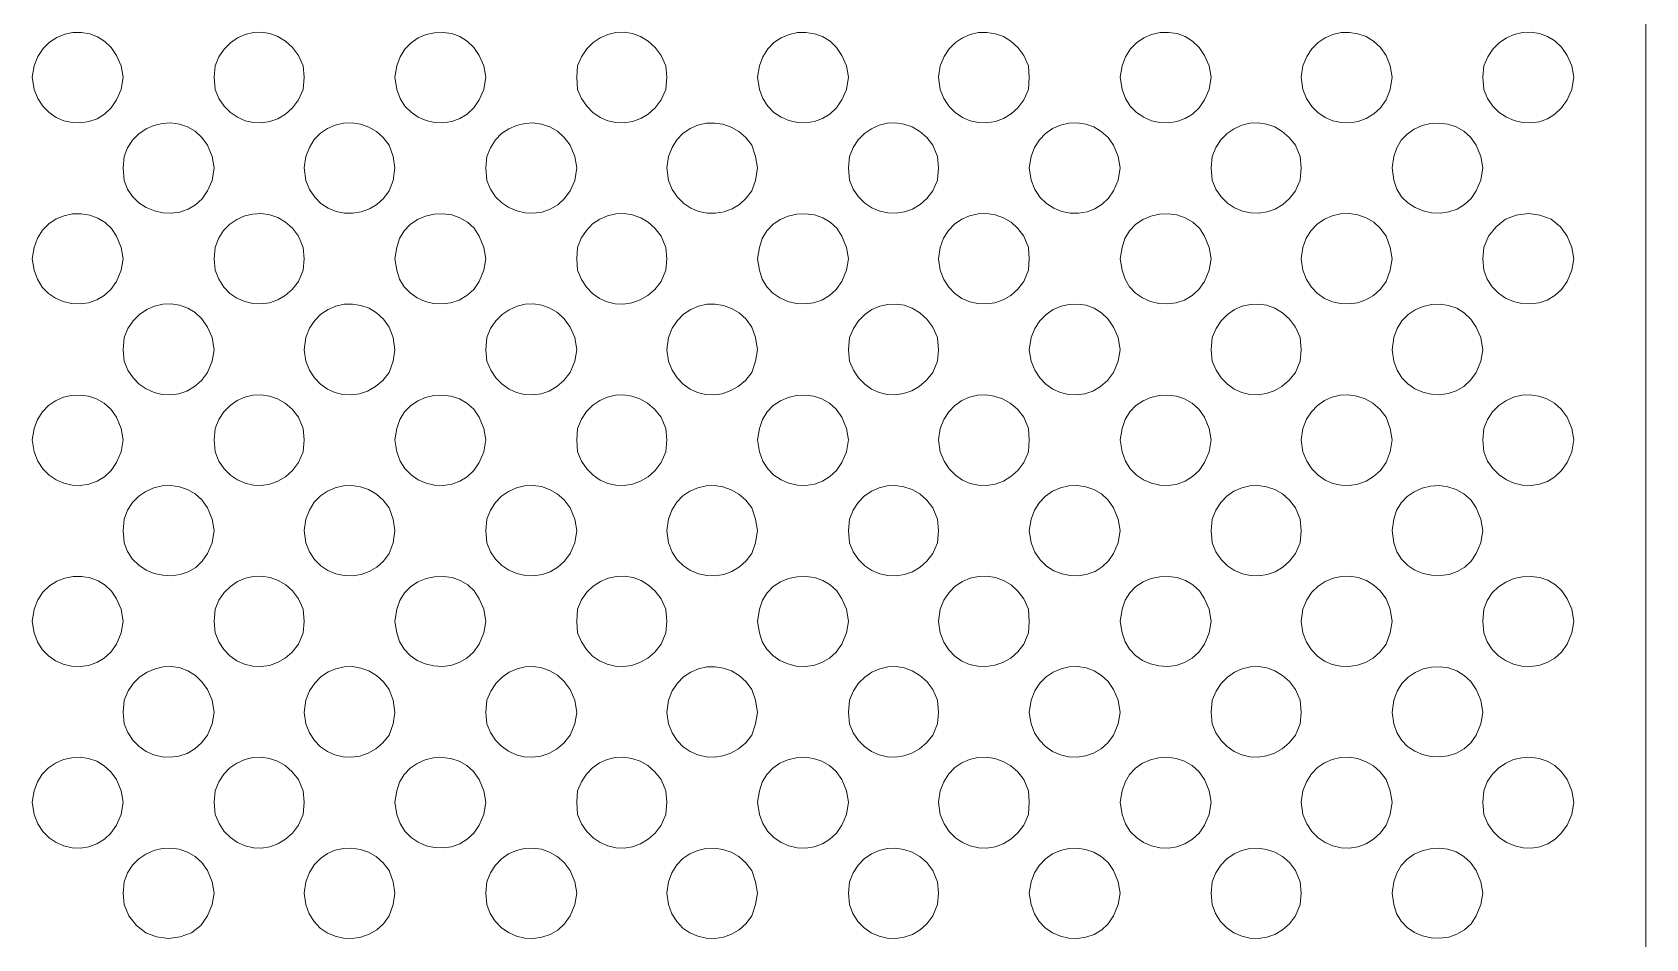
# Model space of a CAD drawing. Extents: x 0 to 242, y -13 to 199.
# Drawn here: x 143.84 to 188.76, y 139.38 to 164.62 of the extents above; entities that cross this region are included whole.
import ezdxf

# ---------------------------------------------------------------- set-up
doc = ezdxf.new("R2010")
doc.units = 0
doc.layers.add('GEOMETRY', color=7, linetype='Continuous')

msp = doc.modelspace()

# ---------------------------------------------------------------- linework, layer by layer
at = {"layer": 'GEOMETRY', "lineweight": 20}
msp.add_lwpolyline([(188.761, 31.382), (188.761, 183.803), (36.339, 183.803)], dxfattribs=at)
at = {"layer": 'GEOMETRY', "lineweight": 13}
for points in [[(146.373, 163.372), (146.32, 163.69), (146.187, 163.978), (146.041, 164.195), (145.863, 164.368), (145.661, 164.495), (145.44, 164.579), (145.209, 164.618), (144.975, 164.614), (144.744, 164.567), (144.524, 164.477), (144.322, 164.343), (144.145, 164.168), (144, 163.95), (143.894, 163.69), (143.842, 163.372), (143.894, 163.03), (143.994, 162.778), (144.135, 162.563), (144.308, 162.388), (144.507, 162.253), (144.725, 162.159), (144.954, 162.107), (145.189, 162.099), (145.421, 162.134), (145.644, 162.215), (145.85, 162.343), (146.034, 162.517), (146.187, 162.74), (146.32, 163.03), (146.373, 163.372)], [(151.408, 163.372), (151.382, 163.69), (151.25, 163.978), (151.083, 164.202), (150.892, 164.377), (150.682, 164.505), (150.459, 164.585), (150.229, 164.621), (149.998, 164.612), (149.773, 164.56), (149.558, 164.466), (149.36, 164.331), (149.186, 164.156), (149.04, 163.942), (148.929, 163.69), (148.904, 163.372), (148.929, 163.03), (149.039, 162.779), (149.184, 162.565), (149.359, 162.39), (149.557, 162.255), (149.772, 162.16), (149.998, 162.108), (150.229, 162.099), (150.459, 162.135), (150.682, 162.215), (150.893, 162.342), (151.084, 162.517), (151.25, 162.74), (151.382, 163.03), (151.408, 163.372)], [(156.469, 163.372), (156.416, 163.69), (156.284, 163.978), (156.136, 164.202), (155.953, 164.376), (155.745, 164.503), (155.519, 164.584), (155.283, 164.619), (155.044, 164.609), (154.81, 164.557), (154.589, 164.463), (154.389, 164.328), (154.217, 164.153), (154.082, 163.941), (153.99, 163.69), (153.939, 163.372), (153.99, 163.03), (154.081, 162.781), (154.216, 162.568), (154.387, 162.394), (154.587, 162.259), (154.808, 162.165), (155.043, 162.112), (155.282, 162.103), (155.519, 162.137), (155.745, 162.217), (155.954, 162.344), (156.136, 162.518), (156.284, 162.74), (156.416, 163.03), (156.469, 163.372)], [(161.504, 163.372), (161.479, 163.69), (161.346, 163.978), (161.18, 164.201), (160.989, 164.376), (160.779, 164.504), (160.555, 164.585), (160.325, 164.622), (160.093, 164.614), (159.867, 164.562), (159.651, 164.469), (159.453, 164.334), (159.279, 164.158), (159.134, 163.943), (159.025, 163.69), (158.999, 163.372), (159.025, 163.03), (159.133, 162.777), (159.277, 162.563), (159.452, 162.388), (159.65, 162.253), (159.865, 162.159), (160.092, 162.108), (160.325, 162.1), (160.556, 162.136), (160.78, 162.217), (160.99, 162.344), (161.181, 162.518), (161.346, 162.74), (161.479, 163.03), (161.504, 163.372)], [(166.566, 163.372), (166.512, 163.69), (166.38, 163.978), (166.232, 164.201), (166.051, 164.375), (165.843, 164.502), (165.618, 164.583), (165.382, 164.62), (165.144, 164.612), (164.911, 164.561), (164.69, 164.467), (164.489, 164.333), (164.317, 164.158), (164.18, 163.943), (164.087, 163.69), (164.035, 163.372), (164.087, 163.03), (164.18, 162.778), (164.316, 162.564), (164.488, 162.389), (164.688, 162.254), (164.909, 162.161), (165.142, 162.109), (165.38, 162.101), (165.616, 162.137), (165.842, 162.218), (166.049, 162.345), (166.231, 162.519), (166.38, 162.74), (166.512, 163.03), (166.566, 163.372)], [(171.599, 163.372), (171.575, 163.69), (171.443, 163.978), (171.28, 164.199), (171.09, 164.373), (170.879, 164.501), (170.654, 164.583), (170.421, 164.62), (170.186, 164.614), (169.957, 164.564), (169.74, 164.471), (169.541, 164.337), (169.368, 164.161), (169.226, 163.946), (169.121, 163.69), (169.07, 163.372), (169.121, 163.03), (169.224, 162.776), (169.366, 162.56), (169.539, 162.385), (169.738, 162.251), (169.956, 162.158), (170.186, 162.108), (170.421, 162.101), (170.654, 162.138), (170.88, 162.22), (171.091, 162.347), (171.281, 162.52), (171.443, 162.74), (171.575, 163.03), (171.599, 163.372)], [(176.663, 163.372), (176.609, 163.69), (176.477, 163.978), (176.328, 164.201), (176.146, 164.375), (175.939, 164.502), (175.713, 164.584), (175.478, 164.62), (175.239, 164.612), (175.006, 164.56), (174.785, 164.467), (174.585, 164.332), (174.413, 164.157), (174.277, 163.943), (174.184, 163.69), (174.131, 163.372), (174.184, 163.03), (174.276, 162.778), (174.412, 162.564), (174.584, 162.389), (174.784, 162.254), (175.004, 162.16), (175.237, 162.109), (175.475, 162.1), (175.711, 162.136), (175.937, 162.217), (176.145, 162.344), (176.327, 162.518), (176.477, 162.74), (176.609, 163.03), (176.663, 163.372)], [(181.698, 163.372), (181.643, 163.69), (181.539, 163.978), (181.376, 164.199), (181.186, 164.373), (180.975, 164.501), (180.75, 164.583), (180.517, 164.62), (180.283, 164.614), (180.054, 164.564), (179.837, 164.471), (179.639, 164.337), (179.465, 164.161), (179.323, 163.946), (179.219, 163.69), (179.166, 163.372), (179.219, 163.03), (179.321, 162.776), (179.462, 162.56), (179.636, 162.385), (179.835, 162.251), (180.052, 162.158), (180.282, 162.108), (180.517, 162.101), (180.751, 162.138), (180.976, 162.22), (181.187, 162.347), (181.377, 162.52), (181.539, 162.74), (181.643, 163.03), (181.698, 163.372)], [(186.758, 163.372), (186.705, 163.69), (186.573, 163.978), (186.417, 164.204), (186.232, 164.38), (186.025, 164.507), (185.801, 164.588), (185.569, 164.623), (185.334, 164.613), (185.103, 164.56), (184.884, 164.465), (184.683, 164.329), (184.506, 164.154), (184.361, 163.941), (184.254, 163.69), (184.227, 163.372), (184.254, 163.03), (184.36, 162.781), (184.504, 162.568), (184.68, 162.393), (184.882, 162.258), (185.101, 162.162), (185.332, 162.109), (185.567, 162.098), (185.8, 162.132), (186.024, 162.212), (186.231, 162.339), (186.417, 162.515), (186.573, 162.74), (186.705, 163.03), (186.758, 163.372)], [(148.903, 160.844), (148.85, 161.159), (148.718, 161.475), (148.561, 161.695), (148.374, 161.865), (148.163, 161.989), (147.936, 162.066), (147.699, 162.097), (147.461, 162.085), (147.228, 162.03), (147.008, 161.934), (146.808, 161.797), (146.635, 161.622), (146.496, 161.409), (146.399, 161.159), (146.373, 160.844), (146.399, 160.499), (146.496, 160.255), (146.636, 160.046), (146.812, 159.875), (147.016, 159.742), (147.24, 159.648), (147.476, 159.595), (147.716, 159.584), (147.954, 159.617), (148.181, 159.695), (148.389, 159.818), (148.57, 159.989), (148.718, 160.209), (148.85, 160.499), (148.903, 160.844)], [(153.939, 160.844), (153.885, 161.159), (153.781, 161.475), (153.615, 161.69), (153.422, 161.859), (153.208, 161.983), (152.979, 162.062), (152.744, 162.097), (152.508, 162.089), (152.278, 162.038), (152.061, 161.944), (151.864, 161.809), (151.694, 161.633), (151.557, 161.416), (151.46, 161.159), (151.408, 160.844), (151.46, 160.499), (151.563, 160.243), (151.705, 160.028), (151.88, 159.855), (152.08, 159.724), (152.3, 159.635), (152.531, 159.588), (152.767, 159.584), (153.002, 159.622), (153.227, 159.703), (153.437, 159.828), (153.624, 159.997), (153.781, 160.209), (153.885, 160.499), (153.939, 160.844)], [(158.999, 160.844), (158.947, 161.159), (158.815, 161.475), (158.651, 161.694), (158.46, 161.865), (158.247, 161.988), (158.021, 162.065), (157.786, 162.097), (157.551, 162.085), (157.322, 162.031), (157.105, 161.935), (156.907, 161.799), (156.735, 161.623), (156.595, 161.409), (156.495, 161.159), (156.47, 160.844), (156.495, 160.499), (156.596, 160.253), (156.738, 160.044), (156.913, 159.872), (157.114, 159.739), (157.335, 159.646), (157.567, 159.593), (157.804, 159.584), (158.038, 159.617), (158.264, 159.695), (158.473, 159.819), (158.659, 159.99), (158.815, 160.209), (158.947, 160.499), (158.999, 160.844)], [(164.035, 160.844), (163.981, 161.159), (163.877, 161.475), (163.708, 161.69), (163.513, 161.859), (163.298, 161.982), (163.07, 162.061), (162.834, 162.096), (162.599, 162.087), (162.37, 162.036), (162.154, 161.942), (161.958, 161.807), (161.789, 161.631), (161.653, 161.415), (161.557, 161.159), (161.504, 160.844), (161.557, 160.499), (161.66, 160.242), (161.802, 160.027), (161.977, 159.854), (162.178, 159.723), (162.398, 159.635), (162.63, 159.589), (162.866, 159.586), (163.101, 159.625), (163.326, 159.707), (163.535, 159.831), (163.721, 159.999), (163.877, 160.209), (163.981, 160.499), (164.035, 160.844)], [(169.07, 160.844), (169.044, 161.159), (168.912, 161.475), (168.743, 161.693), (168.549, 161.863), (168.336, 161.987), (168.11, 162.064), (167.878, 162.098), (167.645, 162.087), (167.418, 162.033), (167.204, 161.938), (167.008, 161.802), (166.836, 161.626), (166.696, 161.412), (166.592, 161.159), (166.566, 160.844), (166.592, 160.5), (166.7, 160.25), (166.845, 160.038), (167.019, 159.865), (167.218, 159.733), (167.434, 159.641), (167.662, 159.591), (167.895, 159.583), (168.126, 159.618), (168.35, 159.698), (168.559, 159.822), (168.749, 159.992), (168.912, 160.209), (169.044, 160.5), (169.07, 160.844)], [(174.13, 160.844), (174.078, 161.159), (173.946, 161.475), (173.791, 161.692), (173.604, 161.862), (173.395, 161.986), (173.169, 162.064), (172.934, 162.098), (172.698, 162.088), (172.468, 162.035), (172.25, 161.94), (172.053, 161.804), (171.882, 161.628), (171.747, 161.413), (171.652, 161.159), (171.599, 160.844), (171.652, 160.5), (171.755, 160.242), (171.898, 160.026), (172.076, 159.853), (172.28, 159.723), (172.502, 159.634), (172.736, 159.589), (172.973, 159.586), (173.207, 159.625), (173.428, 159.707), (173.63, 159.832), (173.806, 159.999), (173.946, 160.209), (174.078, 160.5), (174.13, 160.844)], [(179.166, 160.844), (179.14, 161.159), (179.009, 161.475), (178.839, 161.693), (178.644, 161.863), (178.431, 161.987), (178.206, 162.064), (177.974, 162.098), (177.741, 162.087), (177.515, 162.033), (177.3, 161.938), (177.104, 161.802), (176.933, 161.626), (176.791, 161.412), (176.687, 161.159), (176.663, 160.844), (176.687, 160.5), (176.796, 160.25), (176.941, 160.038), (177.116, 159.865), (177.314, 159.733), (177.531, 159.641), (177.758, 159.59), (177.99, 159.582), (178.222, 159.618), (178.445, 159.697), (178.655, 159.822), (178.845, 159.992), (179.009, 160.209), (179.14, 160.5), (179.166, 160.844)], [(184.226, 160.844), (184.174, 161.159), (184.042, 161.475), (183.887, 161.697), (183.698, 161.868), (183.484, 161.991), (183.253, 162.066), (183.012, 162.095), (182.771, 162.081), (182.536, 162.024), (182.317, 161.926), (182.12, 161.789), (181.955, 161.614), (181.828, 161.404), (181.749, 161.159), (181.698, 160.844), (181.749, 160.5), (181.834, 160.254), (181.966, 160.044), (182.137, 159.873), (182.339, 159.74), (182.563, 159.648), (182.8, 159.596), (183.044, 159.587), (183.283, 159.621), (183.512, 159.699), (183.72, 159.822), (183.9, 159.992), (184.042, 160.209), (184.174, 160.5), (184.226, 160.844)], [(146.373, 158.313), (146.32, 158.627), (146.187, 158.945), (146.047, 159.156), (145.87, 159.324), (145.666, 159.449), (145.441, 159.53), (145.205, 159.568), (144.964, 159.563), (144.728, 159.514), (144.504, 159.423), (144.301, 159.288), (144.126, 159.111), (143.987, 158.89), (143.894, 158.627), (143.842, 158.313), (143.894, 157.996), (143.985, 157.743), (144.12, 157.529), (144.289, 157.353), (144.487, 157.217), (144.706, 157.122), (144.937, 157.069), (145.175, 157.058), (145.41, 157.091), (145.637, 157.168), (145.847, 157.292), (146.032, 157.461), (146.187, 157.679), (146.32, 157.996), (146.373, 158.313)], [(151.408, 158.313), (151.382, 158.628), (151.25, 158.945), (151.086, 159.164), (150.894, 159.336), (150.682, 159.46), (150.455, 159.539), (150.22, 159.573), (149.984, 159.562), (149.755, 159.509), (149.538, 159.413), (149.34, 159.276), (149.168, 159.099), (149.029, 158.883), (148.929, 158.628), (148.904, 158.313), (148.929, 157.996), (149.032, 157.743), (149.173, 157.528), (149.344, 157.352), (149.541, 157.217), (149.755, 157.122), (149.983, 157.068), (150.216, 157.058), (150.448, 157.091), (150.674, 157.169), (150.887, 157.292), (151.081, 157.462), (151.25, 157.68), (151.382, 157.996), (151.408, 158.313)], [(156.469, 158.313), (156.416, 158.628), (156.284, 158.945), (156.141, 159.164), (155.96, 159.334), (155.749, 159.458), (155.518, 159.535), (155.275, 159.568), (155.029, 159.557), (154.79, 159.502), (154.565, 159.407), (154.364, 159.27), (154.195, 159.094), (154.068, 158.88), (153.99, 158.628), (153.939, 158.313), (153.99, 157.996), (154.07, 157.749), (154.196, 157.538), (154.362, 157.364), (154.56, 157.227), (154.78, 157.13), (155.016, 157.074), (155.258, 157.06), (155.498, 157.091), (155.73, 157.166), (155.943, 157.289), (156.131, 157.459), (156.284, 157.68), (156.416, 157.996), (156.469, 158.313)], [(161.504, 158.313), (161.479, 158.628), (161.346, 158.945), (161.183, 159.161), (160.993, 159.332), (160.782, 159.457), (160.556, 159.538), (160.322, 159.574), (160.087, 159.566), (159.857, 159.515), (159.64, 159.422), (159.441, 159.285), (159.268, 159.107), (159.127, 158.888), (159.025, 158.628), (158.999, 158.313), (159.025, 157.996), (159.128, 157.741), (159.268, 157.526), (159.439, 157.349), (159.635, 157.213), (159.848, 157.118), (160.074, 157.065), (160.306, 157.055), (160.538, 157.089), (160.764, 157.168), (160.978, 157.292), (161.174, 157.462), (161.346, 157.68), (161.479, 157.996), (161.504, 158.313)], [(166.566, 158.313), (166.512, 158.627), (166.38, 158.945), (166.238, 159.163), (166.057, 159.334), (165.847, 159.458), (165.615, 159.535), (165.372, 159.568), (165.126, 159.557), (164.885, 159.503), (164.66, 159.407), (164.458, 159.27), (164.29, 159.094), (164.163, 158.879), (164.087, 158.627), (164.035, 158.313), (164.087, 157.996), (164.167, 157.748), (164.295, 157.535), (164.461, 157.36), (164.658, 157.224), (164.878, 157.127), (165.113, 157.072), (165.355, 157.059), (165.595, 157.09), (165.826, 157.166), (166.039, 157.289), (166.226, 157.46), (166.38, 157.68), (166.512, 157.996), (166.566, 158.313)], [(171.599, 158.313), (171.575, 158.627), (171.443, 158.945), (171.283, 159.161), (171.092, 159.332), (170.879, 159.457), (170.649, 159.536), (170.411, 159.572), (170.172, 159.563), (169.939, 159.511), (169.719, 159.417), (169.52, 159.281), (169.349, 159.103), (169.214, 158.885), (169.121, 158.627), (169.07, 158.313), (169.121, 157.996), (169.218, 157.739), (169.355, 157.523), (169.526, 157.346), (169.723, 157.211), (169.94, 157.117), (170.169, 157.066), (170.406, 157.058), (170.641, 157.093), (170.869, 157.172), (171.084, 157.296), (171.277, 157.465), (171.443, 157.68), (171.575, 157.996), (171.599, 158.313)], [(176.663, 158.313), (176.609, 158.627), (176.477, 158.945), (176.334, 159.163), (176.153, 159.334), (175.943, 159.457), (175.711, 159.535), (175.468, 159.568), (175.221, 159.556), (174.981, 159.502), (174.756, 159.407), (174.554, 159.27), (174.386, 159.094), (174.259, 158.879), (174.184, 158.627), (174.131, 158.313), (174.184, 157.996), (174.264, 157.748), (174.391, 157.536), (174.557, 157.36), (174.755, 157.224), (174.974, 157.127), (175.209, 157.072), (175.451, 157.059), (175.691, 157.09), (175.922, 157.166), (176.135, 157.289), (176.323, 157.46), (176.477, 157.68), (176.609, 157.996), (176.663, 158.313)], [(181.698, 158.313), (181.643, 158.627), (181.539, 158.945), (181.379, 159.161), (181.188, 159.332), (180.975, 159.457), (180.745, 159.537), (180.507, 159.572), (180.268, 159.564), (180.035, 159.512), (179.816, 159.418), (179.617, 159.281), (179.447, 159.104), (179.311, 158.885), (179.219, 158.627), (179.166, 158.313), (179.219, 157.996), (179.316, 157.739), (179.453, 157.523), (179.623, 157.346), (179.82, 157.211), (180.037, 157.117), (180.266, 157.066), (180.502, 157.058), (180.738, 157.093), (180.966, 157.172), (181.18, 157.296), (181.373, 157.465), (181.539, 157.68), (181.643, 157.996), (181.698, 158.313)], [(186.758, 158.313), (186.705, 158.628), (186.573, 158.945), (186.39, 159.209), (186.125, 159.419), (185.809, 159.525), (185.493, 159.579), (185.151, 159.525), (184.861, 159.419), (184.597, 159.209), (184.386, 158.945), (184.254, 158.628), (184.227, 158.313), (184.254, 157.996), (184.349, 157.746), (184.488, 157.533), (184.661, 157.358), (184.861, 157.221), (185.082, 157.125), (185.316, 157.07), (185.555, 157.058), (185.792, 157.089), (186.02, 157.166), (186.231, 157.289), (186.417, 157.46), (186.573, 157.68), (186.705, 157.996), (186.758, 158.313)], [(148.903, 155.781), (148.85, 156.124), (148.718, 156.415), (148.562, 156.641), (148.376, 156.816), (148.168, 156.943), (147.945, 157.023), (147.712, 157.058), (147.478, 157.047), (147.247, 156.994), (147.028, 156.899), (146.827, 156.763), (146.651, 156.588), (146.506, 156.375), (146.399, 156.124), (146.373, 155.781), (146.399, 155.465), (146.504, 155.216), (146.647, 155.003), (146.819, 154.827), (147.016, 154.69), (147.231, 154.593), (147.458, 154.537), (147.69, 154.525), (147.922, 154.556), (148.147, 154.632), (148.359, 154.756), (148.551, 154.927), (148.718, 155.148), (148.85, 155.465), (148.903, 155.781)], [(153.939, 155.781), (153.885, 156.124), (153.781, 156.415), (153.619, 156.636), (153.429, 156.809), (153.217, 156.936), (152.991, 157.017), (152.758, 157.054), (152.523, 157.047), (152.293, 156.997), (152.076, 156.905), (151.877, 156.77), (151.704, 156.595), (151.563, 156.379), (151.46, 156.124), (151.408, 155.781), (151.46, 155.465), (151.563, 155.215), (151.7, 155), (151.866, 154.824), (152.057, 154.687), (152.266, 154.59), (152.487, 154.535), (152.717, 154.523), (152.948, 154.554), (153.175, 154.632), (153.393, 154.756), (153.597, 154.927), (153.781, 155.148), (153.885, 155.465), (153.939, 155.781)], [(158.999, 155.781), (158.947, 156.124), (158.815, 156.415), (158.651, 156.641), (158.462, 156.816), (158.252, 156.943), (158.029, 157.023), (157.798, 157.057), (157.565, 157.047), (157.338, 156.994), (157.122, 156.898), (156.923, 156.763), (156.748, 156.587), (156.603, 156.374), (156.495, 156.124), (156.47, 155.781), (156.495, 155.465), (156.605, 155.215), (156.749, 155.001), (156.921, 154.824), (157.115, 154.687), (157.326, 154.591), (157.548, 154.536), (157.776, 154.523), (158.005, 154.555), (158.229, 154.633), (158.442, 154.756), (158.639, 154.928), (158.815, 155.148), (158.947, 155.465), (158.999, 155.781)], [(164.035, 155.781), (163.981, 156.124), (163.877, 156.415), (163.714, 156.635), (163.523, 156.807), (163.312, 156.934), (163.086, 157.016), (162.852, 157.053), (162.618, 157.047), (162.389, 156.997), (162.172, 156.905), (161.974, 156.771), (161.801, 156.596), (161.659, 156.38), (161.557, 156.124), (161.504, 155.781), (161.557, 155.465), (161.659, 155.214), (161.797, 154.999), (161.964, 154.823), (162.154, 154.687), (162.364, 154.591), (162.586, 154.537), (162.815, 154.525), (163.046, 154.558), (163.273, 154.636), (163.491, 154.759), (163.694, 154.93), (163.877, 155.148), (163.981, 155.465), (164.035, 155.781)], [(169.07, 155.781), (169.044, 156.123), (168.912, 156.414), (168.745, 156.637), (168.553, 156.812), (168.342, 156.939), (168.119, 157.02), (167.889, 157.055), (167.659, 157.046), (167.434, 156.994), (167.219, 156.9), (167.022, 156.765), (166.848, 156.59), (166.703, 156.376), (166.592, 156.123), (166.566, 155.781), (166.592, 155.465), (166.702, 155.213), (166.845, 154.999), (167.017, 154.823), (167.21, 154.687), (167.421, 154.592), (167.644, 154.538), (167.872, 154.527), (168.101, 154.56), (168.325, 154.637), (168.538, 154.76), (168.736, 154.931), (168.912, 155.148), (169.044, 155.465), (169.07, 155.781)], [(174.13, 155.781), (174.078, 156.123), (173.946, 156.414), (173.793, 156.637), (173.609, 156.812), (173.402, 156.939), (173.179, 157.019), (172.946, 157.055), (172.712, 157.046), (172.483, 156.995), (172.265, 156.9), (172.066, 156.765), (171.893, 156.59), (171.753, 156.376), (171.652, 156.123), (171.599, 155.781), (171.652, 155.465), (171.753, 155.215), (171.891, 155.001), (172.06, 154.825), (172.253, 154.688), (172.464, 154.591), (172.688, 154.536), (172.918, 154.524), (173.148, 154.556), (173.372, 154.633), (173.584, 154.757), (173.777, 154.928), (173.946, 155.148), (174.078, 155.465), (174.13, 155.781)], [(179.166, 155.781), (179.14, 156.123), (179.009, 156.414), (178.841, 156.638), (178.649, 156.812), (178.439, 156.939), (178.216, 157.019), (177.986, 157.055), (177.755, 157.046), (177.53, 156.993), (177.315, 156.899), (177.118, 156.764), (176.943, 156.589), (176.798, 156.375), (176.687, 156.123), (176.663, 155.781), (176.687, 155.465), (176.798, 155.214), (176.941, 154.999), (177.113, 154.824), (177.307, 154.688), (177.518, 154.592), (177.74, 154.538), (177.968, 154.527), (178.196, 154.56), (178.42, 154.637), (178.634, 154.76), (178.832, 154.931), (179.009, 155.148), (179.14, 155.465), (179.166, 155.781)], [(184.226, 155.781), (184.174, 156.123), (184.042, 156.414), (183.893, 156.637), (183.71, 156.811), (183.502, 156.938), (183.275, 157.018), (183.039, 157.052), (182.8, 157.043), (182.566, 156.99), (182.345, 156.896), (182.145, 156.761), (181.974, 156.586), (181.84, 156.373), (181.749, 156.123), (181.698, 155.781), (181.749, 155.465), (181.837, 155.216), (181.969, 155.004), (182.137, 154.829), (182.334, 154.693), (182.553, 154.598), (182.785, 154.543), (183.023, 154.531), (183.26, 154.563), (183.488, 154.639), (183.699, 154.761), (183.887, 154.931), (184.042, 155.148), (184.174, 155.465), (184.226, 155.781)], [(161.504, 153.278), (161.479, 153.593), (161.346, 153.909), (161.169, 154.123), (160.972, 154.292), (160.758, 154.414), (160.533, 154.492), (160.304, 154.526), (160.075, 154.516), (159.853, 154.464), (159.641, 154.37), (159.448, 154.235), (159.276, 154.06), (159.134, 153.846), (159.025, 153.593), (158.999, 153.278), (159.025, 152.935), (159.135, 152.681), (159.28, 152.466), (159.454, 152.29), (159.652, 152.155), (159.866, 152.062), (160.092, 152.01), (160.323, 152.002), (160.553, 152.039), (160.777, 152.12), (160.987, 152.248), (161.179, 152.422), (161.346, 152.645), (161.479, 152.935), (161.504, 153.278)], [(171.599, 153.278), (171.575, 153.593), (171.443, 153.909), (171.267, 154.124), (171.068, 154.293), (170.851, 154.415), (170.623, 154.493), (170.39, 154.526), (170.159, 154.515), (169.933, 154.462), (169.721, 154.368), (169.528, 154.233), (169.36, 154.058), (169.222, 153.844), (169.121, 153.593), (169.07, 153.278), (169.121, 152.935), (169.225, 152.679), (169.367, 152.464), (169.541, 152.288), (169.74, 152.154), (169.957, 152.061), (170.186, 152.011), (170.42, 152.004), (170.653, 152.041), (170.879, 152.123), (171.09, 152.251), (171.28, 152.424), (171.443, 152.645), (171.575, 152.935), (171.599, 153.278)], [(181.698, 153.278), (181.643, 153.593), (181.539, 153.909), (181.363, 154.124), (181.165, 154.292), (180.949, 154.414), (180.721, 154.492), (180.489, 154.525), (180.257, 154.515), (180.032, 154.462), (179.819, 154.368), (179.626, 154.233), (179.457, 154.058), (179.32, 153.845), (179.219, 153.593), (179.166, 153.278), (179.219, 152.935), (179.322, 152.679), (179.464, 152.464), (179.638, 152.288), (179.836, 152.154), (180.053, 152.061), (180.282, 152.011), (180.516, 152.004), (180.749, 152.041), (180.975, 152.123), (181.186, 152.251), (181.376, 152.424), (181.539, 152.645), (181.643, 152.935), (181.698, 153.278)], [(186.758, 153.278), (186.705, 153.593), (186.573, 153.909), (186.409, 154.126), (186.218, 154.296), (186.007, 154.418), (185.781, 154.494), (185.548, 154.525), (185.313, 154.513), (185.084, 154.458), (184.868, 154.362), (184.67, 154.226), (184.497, 154.052), (184.356, 153.84), (184.254, 153.593), (184.227, 153.278), (184.254, 152.935), (184.36, 152.684), (184.505, 152.471), (184.682, 152.296), (184.883, 152.16), (185.103, 152.065), (185.334, 152.012), (185.569, 152.002), (185.801, 152.037), (186.025, 152.117), (186.232, 152.245), (186.417, 152.42), (186.573, 152.645), (186.705, 152.935), (186.758, 153.278)], [(146.373, 153.278), (146.32, 153.593), (146.187, 153.909), (146.028, 154.124), (145.84, 154.292), (145.63, 154.413), (145.404, 154.49), (145.171, 154.522), (144.936, 154.511), (144.707, 154.458), (144.491, 154.363), (144.294, 154.229), (144.125, 154.055), (143.989, 153.842), (143.894, 153.593), (143.842, 153.278), (143.894, 152.935), (143.994, 152.682), (144.135, 152.467), (144.308, 152.292), (144.507, 152.157), (144.725, 152.063), (144.954, 152.012), (145.189, 152.003), (145.421, 152.039), (145.644, 152.12), (145.85, 152.247), (146.034, 152.421), (146.187, 152.644), (146.32, 152.935), (146.373, 153.278)], [(151.408, 153.278), (151.382, 153.593), (151.25, 153.909), (151.077, 154.124), (150.88, 154.292), (150.667, 154.414), (150.442, 154.491), (150.212, 154.523), (149.981, 154.513), (149.757, 154.46), (149.545, 154.366), (149.35, 154.231), (149.179, 154.057), (149.036, 153.843), (148.929, 153.593), (148.904, 153.278), (148.929, 152.935), (149.039, 152.683), (149.185, 152.469), (149.359, 152.294), (149.557, 152.159), (149.771, 152.065), (149.997, 152.013), (150.228, 152.004), (150.458, 152.039), (150.681, 152.12), (150.892, 152.247), (151.083, 152.421), (151.25, 152.645), (151.382, 152.935), (151.408, 153.278)], [(156.469, 153.278), (156.416, 153.593), (156.284, 153.909), (156.131, 154.123), (155.944, 154.291), (155.733, 154.412), (155.504, 154.488), (155.266, 154.519), (155.026, 154.508), (154.793, 154.454), (154.573, 154.36), (154.375, 154.225), (154.207, 154.052), (154.076, 153.841), (153.99, 153.593), (153.939, 153.278), (153.99, 152.935), (154.082, 152.684), (154.217, 152.471), (154.389, 152.297), (154.589, 152.162), (154.81, 152.068), (155.044, 152.016), (155.283, 152.006), (155.519, 152.041), (155.745, 152.121), (155.953, 152.248), (156.136, 152.422), (156.284, 152.645), (156.416, 152.935), (156.469, 153.278)], [(166.566, 153.278), (166.512, 153.593), (166.38, 153.909), (166.226, 154.123), (166.039, 154.291), (165.827, 154.412), (165.599, 154.489), (165.361, 154.521), (165.122, 154.51), (164.889, 154.456), (164.67, 154.362), (164.472, 154.227), (164.304, 154.053), (164.173, 153.842), (164.087, 153.593), (164.035, 153.278), (164.087, 152.935), (164.179, 152.682), (164.316, 152.468), (164.488, 152.293), (164.688, 152.159), (164.909, 152.065), (165.142, 152.014), (165.381, 152.005), (165.617, 152.041), (165.842, 152.122), (166.05, 152.249), (166.232, 152.423), (166.38, 152.645), (166.512, 152.935), (166.566, 153.278)], [(176.663, 153.278), (176.609, 153.593), (176.477, 153.909), (176.322, 154.123), (176.135, 154.291), (175.923, 154.413), (175.695, 154.489), (175.457, 154.521), (175.218, 154.51), (174.985, 154.457), (174.766, 154.362), (174.569, 154.228), (174.401, 154.054), (174.27, 153.842), (174.184, 153.593), (174.131, 153.278), (174.184, 152.935), (174.276, 152.682), (174.412, 152.468), (174.583, 152.293), (174.783, 152.158), (175.004, 152.065), (175.237, 152.013), (175.476, 152.005), (175.712, 152.041), (175.938, 152.122), (176.146, 152.249), (176.328, 152.423), (176.477, 152.645), (176.609, 152.935), (176.663, 153.278)], [(148.903, 150.747), (148.85, 151.061), (148.718, 151.379), (148.562, 151.599), (148.374, 151.769), (148.163, 151.892), (147.936, 151.969), (147.699, 152.001), (147.461, 151.989), (147.228, 151.934), (147.007, 151.838), (146.807, 151.701), (146.634, 151.525), (146.496, 151.312), (146.399, 151.061), (146.373, 150.747), (146.399, 150.404), (146.493, 150.161), (146.632, 149.953), (146.807, 149.781), (147.011, 149.648), (147.236, 149.554), (147.474, 149.501), (147.716, 149.49), (147.955, 149.522), (148.183, 149.599), (148.391, 149.723), (148.572, 149.894), (148.718, 150.113), (148.85, 150.404), (148.903, 150.747)], [(153.939, 150.747), (153.885, 151.061), (153.781, 151.379), (153.615, 151.594), (153.421, 151.764), (153.206, 151.887), (152.977, 151.966), (152.742, 152.001), (152.505, 151.993), (152.276, 151.941), (152.059, 151.848), (151.863, 151.712), (151.693, 151.535), (151.556, 151.318), (151.46, 151.061), (151.408, 150.747), (151.46, 150.404), (151.56, 150.151), (151.7, 149.938), (151.873, 149.765), (152.072, 149.633), (152.291, 149.542), (152.522, 149.494), (152.759, 149.488), (152.994, 149.525), (153.221, 149.605), (153.432, 149.73), (153.621, 149.899), (153.781, 150.113), (153.885, 150.404), (153.939, 150.747)], [(158.999, 150.747), (158.947, 151.061), (158.815, 151.379), (158.649, 151.599), (158.457, 151.77), (158.244, 151.893), (158.017, 151.97), (157.784, 152.002), (157.549, 151.99), (157.32, 151.935), (157.104, 151.839), (156.907, 151.702), (156.735, 151.526), (156.595, 151.312), (156.495, 151.061), (156.47, 150.747), (156.495, 150.404), (156.596, 150.158), (156.738, 149.949), (156.913, 149.777), (157.114, 149.644), (157.334, 149.55), (157.566, 149.498), (157.803, 149.488), (158.038, 149.522), (158.264, 149.6), (158.473, 149.724), (158.659, 149.894), (158.815, 150.113), (158.947, 150.404), (158.999, 150.747)], [(164.035, 150.747), (163.981, 151.061), (163.877, 151.379), (163.71, 151.594), (163.515, 151.763), (163.3, 151.886), (163.071, 151.965), (162.835, 151.999), (162.599, 151.991), (162.369, 151.939), (162.153, 151.845), (161.957, 151.71), (161.787, 151.534), (161.652, 151.317), (161.557, 151.061), (161.504, 150.747), (161.557, 150.404), (161.657, 150.15), (161.798, 149.936), (161.971, 149.764), (162.171, 149.632), (162.39, 149.543), (162.621, 149.495), (162.858, 149.49), (163.093, 149.527), (163.319, 149.608), (163.53, 149.733), (163.718, 149.901), (163.877, 150.113), (163.981, 150.404), (164.035, 150.747)], [(169.07, 150.746), (169.044, 151.061), (168.912, 151.379), (168.744, 151.597), (168.55, 151.767), (168.337, 151.89), (168.11, 151.968), (167.877, 152.001), (167.644, 151.99), (167.417, 151.936), (167.202, 151.841), (167.005, 151.705), (166.834, 151.529), (166.694, 151.314), (166.592, 151.061), (166.566, 150.746), (166.592, 150.404), (166.7, 150.154), (166.844, 149.942), (167.019, 149.769), (167.218, 149.636), (167.435, 149.544), (167.662, 149.494), (167.895, 149.486), (168.127, 149.522), (168.35, 149.602), (168.56, 149.726), (168.749, 149.897), (168.912, 150.113), (169.044, 150.404), (169.07, 150.746)], [(174.13, 150.746), (174.078, 151.061), (173.946, 151.379), (173.792, 151.596), (173.606, 151.766), (173.396, 151.889), (173.17, 151.967), (172.934, 152.001), (172.697, 151.99), (172.466, 151.937), (172.247, 151.842), (172.05, 151.706), (171.88, 151.53), (171.745, 151.315), (171.652, 151.061), (171.599, 150.746), (171.652, 150.404), (171.754, 150.146), (171.898, 149.93), (172.076, 149.757), (172.28, 149.627), (172.503, 149.539), (172.736, 149.493), (172.974, 149.49), (173.207, 149.53), (173.429, 149.612), (173.631, 149.736), (173.806, 149.904), (173.946, 150.113), (174.078, 150.404), (174.13, 150.746)], [(179.166, 150.746), (179.14, 151.061), (179.009, 151.379), (178.84, 151.597), (178.645, 151.767), (178.432, 151.89), (178.206, 151.968), (177.973, 152.001), (177.74, 151.99), (177.513, 151.937), (177.298, 151.841), (177.102, 151.705), (176.931, 151.529), (176.79, 151.314), (176.687, 151.061), (176.663, 150.746), (176.687, 150.404), (176.795, 150.154), (176.94, 149.942), (177.115, 149.769), (177.314, 149.636), (177.531, 149.544), (177.758, 149.494), (177.991, 149.486), (178.222, 149.522), (178.446, 149.601), (178.655, 149.726), (178.845, 149.896), (179.009, 150.113), (179.14, 150.404), (179.166, 150.746)], [(184.226, 150.746), (184.174, 151.061), (184.042, 151.379), (183.888, 151.6), (183.7, 151.771), (183.486, 151.893), (183.254, 151.968), (183.013, 151.998), (182.771, 151.984), (182.536, 151.927), (182.316, 151.83), (182.119, 151.693), (181.953, 151.518), (181.827, 151.307), (181.749, 151.061), (181.698, 150.746), (181.749, 150.404), (181.832, 150.159), (181.964, 149.949), (182.135, 149.778), (182.337, 149.646), (182.562, 149.553), (182.8, 149.502), (183.044, 149.492), (183.285, 149.526), (183.514, 149.604), (183.722, 149.727), (183.901, 149.896), (184.042, 150.113), (184.174, 150.404), (184.226, 150.746)], [(146.373, 148.215), (146.32, 148.558), (146.187, 148.848), (146.048, 149.058), (145.874, 149.225), (145.672, 149.349), (145.451, 149.432), (145.218, 149.471), (144.98, 149.468), (144.745, 149.423), (144.522, 149.335), (144.318, 149.205), (144.14, 149.032), (143.996, 148.816), (143.894, 148.558), (143.842, 148.215), (143.894, 147.9), (143.986, 147.647), (144.121, 147.432), (144.29, 147.257), (144.488, 147.121), (144.706, 147.026), (144.937, 146.972), (145.174, 146.962), (145.409, 146.994), (145.635, 147.072), (145.845, 147.195), (146.031, 147.364), (146.187, 147.581), (146.32, 147.9), (146.373, 148.215)], [(151.408, 148.215), (151.382, 148.558), (151.25, 148.848), (151.088, 149.065), (150.899, 149.235), (150.69, 149.36), (150.466, 149.44), (150.235, 149.476), (150.002, 149.468), (149.775, 149.419), (149.558, 149.327), (149.359, 149.194), (149.183, 149.022), (149.038, 148.809), (148.929, 148.558), (148.904, 148.215), (148.929, 147.9), (149.032, 147.647), (149.172, 147.433), (149.344, 147.257), (149.54, 147.121), (149.754, 147.026), (149.981, 146.972), (150.214, 146.961), (150.447, 146.994), (150.673, 147.072), (150.887, 147.195), (151.081, 147.364), (151.25, 147.581), (151.382, 147.9), (151.408, 148.215)], [(156.469, 148.215), (156.416, 148.558), (156.284, 148.848), (156.144, 149.065), (155.965, 149.235), (155.757, 149.358), (155.528, 149.436), (155.287, 149.47), (155.043, 149.46), (154.804, 149.409), (154.578, 149.316), (154.376, 149.184), (154.205, 149.013), (154.073, 148.804), (153.99, 148.558), (153.939, 148.215), (153.99, 147.9), (154.069, 147.655), (154.195, 147.444), (154.361, 147.269), (154.558, 147.133), (154.777, 147.035), (155.012, 146.979), (155.254, 146.964), (155.495, 146.994), (155.726, 147.069), (155.94, 147.191), (156.129, 147.361), (156.284, 147.581), (156.416, 147.9), (156.469, 148.215)], [(161.504, 148.215), (161.479, 148.558), (161.346, 148.848), (161.185, 149.062), (160.998, 149.231), (160.79, 149.356), (160.567, 149.438), (160.337, 149.476), (160.104, 149.471), (159.876, 149.423), (159.659, 149.333), (159.459, 149.201), (159.282, 149.028), (159.135, 148.814), (159.025, 148.558), (158.999, 148.215), (159.025, 147.9), (159.128, 147.646), (159.268, 147.431), (159.438, 147.254), (159.633, 147.118), (159.846, 147.023), (160.071, 146.969), (160.303, 146.959), (160.535, 146.992), (160.761, 147.07), (160.976, 147.193), (161.173, 147.363), (161.346, 147.581), (161.479, 147.9), (161.504, 148.215)], [(166.566, 148.215), (166.512, 148.558), (166.38, 148.848), (166.239, 149.065), (166.06, 149.235), (165.852, 149.359), (165.624, 149.437), (165.383, 149.471), (165.139, 149.462), (164.9, 149.411), (164.676, 149.318), (164.473, 149.186), (164.302, 149.014), (164.17, 148.805), (164.087, 148.558), (164.035, 148.215), (164.087, 147.9), (164.167, 147.653), (164.293, 147.441), (164.459, 147.266), (164.656, 147.129), (164.875, 147.032), (165.11, 146.976), (165.351, 146.963), (165.591, 146.993), (165.822, 147.069), (166.036, 147.191), (166.225, 147.361), (166.38, 147.581), (166.512, 147.9), (166.566, 148.215)], [(171.599, 148.215), (171.575, 148.558), (171.443, 148.848), (171.283, 149.063), (171.095, 149.232), (170.884, 149.357), (170.658, 149.438), (170.423, 149.475), (170.187, 149.47), (169.957, 149.421), (169.738, 149.331), (169.539, 149.199), (169.365, 149.025), (169.223, 148.812), (169.121, 148.558), (169.07, 148.215), (169.121, 147.9), (169.219, 147.643), (169.356, 147.426), (169.526, 147.25), (169.723, 147.115), (169.939, 147.021), (170.168, 146.97), (170.403, 146.961), (170.639, 146.996), (170.867, 147.075), (171.082, 147.198), (171.276, 147.367), (171.443, 147.581), (171.575, 147.9), (171.599, 148.215)], [(176.663, 148.215), (176.609, 148.558), (176.477, 148.848), (176.336, 149.065), (176.157, 149.235), (175.948, 149.359), (175.72, 149.437), (175.479, 149.471), (175.235, 149.462), (174.996, 149.411), (174.772, 149.318), (174.569, 149.186), (174.398, 149.014), (174.267, 148.805), (174.184, 148.558), (174.131, 148.215), (174.184, 147.9), (174.264, 147.653), (174.39, 147.441), (174.556, 147.267), (174.752, 147.13), (174.972, 147.033), (175.206, 146.977), (175.447, 146.963), (175.687, 146.993), (175.918, 147.069), (176.132, 147.191), (176.321, 147.361), (176.477, 147.581), (176.609, 147.9), (176.663, 148.215)], [(181.698, 148.215), (181.643, 148.558), (181.539, 148.848), (181.381, 149.061), (181.194, 149.23), (180.984, 149.355), (180.759, 149.436), (180.525, 149.474), (180.289, 149.47), (180.058, 149.422), (179.839, 149.333), (179.639, 149.201), (179.464, 149.028), (179.322, 148.814), (179.219, 148.558), (179.166, 148.215), (179.219, 147.9), (179.316, 147.643), (179.453, 147.426), (179.623, 147.25), (179.82, 147.114), (180.036, 147.021), (180.265, 146.969), (180.5, 146.961), (180.735, 146.995), (180.963, 147.074), (181.177, 147.198), (181.372, 147.366), (181.539, 147.581), (181.643, 147.9), (181.698, 148.215)], [(186.758, 148.215), (186.705, 148.558), (186.573, 148.848), (186.427, 149.068), (186.247, 149.239), (186.039, 149.362), (185.811, 149.44), (185.572, 149.472), (185.33, 149.461), (185.092, 149.408), (184.867, 149.314), (184.663, 149.181), (184.487, 149.009), (184.348, 148.801), (184.254, 148.558), (184.227, 148.215), (184.254, 147.9), (184.35, 147.65), (184.488, 147.437), (184.661, 147.262), (184.861, 147.125), (185.081, 147.029), (185.314, 146.974), (185.552, 146.961), (185.789, 146.993), (186.017, 147.069), (186.228, 147.192), (186.416, 147.362), (186.573, 147.581), (186.705, 147.9), (186.758, 148.215)], [(148.903, 145.685), (148.85, 146.028), (148.718, 146.318), (148.565, 146.539), (148.383, 146.713), (148.177, 146.84), (147.955, 146.922), (147.724, 146.959), (147.489, 146.951), (147.259, 146.901), (147.039, 146.808), (146.836, 146.673), (146.657, 146.498), (146.509, 146.282), (146.399, 146.028), (146.373, 145.685), (146.399, 145.369), (146.501, 145.121), (146.641, 144.909), (146.814, 144.735), (147.012, 144.599), (147.228, 144.504), (147.457, 144.449), (147.692, 144.437), (147.925, 144.468), (148.151, 144.544), (148.363, 144.665), (148.554, 144.834), (148.718, 145.052), (148.85, 145.369), (148.903, 145.685)], [(153.939, 145.685), (153.885, 146.028), (153.781, 146.318), (153.617, 146.538), (153.426, 146.711), (153.215, 146.838), (152.99, 146.92), (152.757, 146.958), (152.523, 146.951), (152.294, 146.901), (152.078, 146.809), (151.879, 146.674), (151.706, 146.499), (151.564, 146.283), (151.46, 146.028), (151.408, 145.685), (151.46, 145.369), (151.559, 145.118), (151.696, 144.904), (151.864, 144.729), (152.057, 144.594), (152.269, 144.5), (152.495, 144.447), (152.727, 144.436), (152.96, 144.469), (153.189, 144.546), (153.406, 144.668), (153.605, 144.836), (153.781, 145.052), (153.885, 145.369), (153.939, 145.685)], [(158.999, 145.685), (158.947, 146.028), (158.815, 146.318), (158.651, 146.543), (158.461, 146.718), (158.251, 146.845), (158.028, 146.925), (157.797, 146.959), (157.565, 146.949), (157.339, 146.896), (157.123, 146.801), (156.924, 146.666), (156.749, 146.491), (156.604, 146.278), (156.495, 146.028), (156.47, 145.685), (156.495, 145.369), (156.598, 145.125), (156.737, 144.915), (156.906, 144.741), (157.099, 144.604), (157.31, 144.506), (157.535, 144.449), (157.766, 144.435), (157.997, 144.464), (158.224, 144.539), (158.439, 144.66), (158.638, 144.831), (158.815, 145.052), (158.947, 145.369), (158.999, 145.685)], [(164.035, 145.685), (163.981, 146.028), (163.877, 146.318), (163.713, 146.537), (163.522, 146.71), (163.311, 146.837), (163.085, 146.919), (162.852, 146.956), (162.618, 146.95), (162.39, 146.9), (162.173, 146.808), (161.975, 146.674), (161.802, 146.499), (161.66, 146.284), (161.557, 146.028), (161.504, 145.685), (161.557, 145.369), (161.658, 145.114), (161.796, 144.899), (161.966, 144.724), (162.16, 144.591), (162.373, 144.498), (162.599, 144.448), (162.832, 144.439), (163.065, 144.474), (163.292, 144.552), (163.507, 144.674), (163.704, 144.84), (163.877, 145.052), (163.981, 145.369), (164.035, 145.685)], [(169.07, 145.685), (169.044, 146.028), (168.912, 146.319), (168.745, 146.541), (168.554, 146.716), (168.343, 146.843), (168.12, 146.923), (167.89, 146.959), (167.659, 146.95), (167.434, 146.898), (167.219, 146.804), (167.022, 146.669), (166.848, 146.494), (166.702, 146.28), (166.592, 146.028), (166.566, 145.685), (166.592, 145.369), (166.699, 145.118), (166.841, 144.905), (167.012, 144.731), (167.206, 144.597), (167.419, 144.503), (167.643, 144.45), (167.873, 144.439), (168.104, 144.472), (168.329, 144.549), (168.542, 144.67), (168.739, 144.838), (168.912, 145.052), (169.044, 145.369), (169.07, 145.685)], [(174.13, 145.685), (174.078, 146.028), (173.946, 146.319), (173.793, 146.541), (173.609, 146.716), (173.402, 146.843), (173.179, 146.924), (172.947, 146.959), (172.712, 146.951), (172.483, 146.899), (172.265, 146.805), (172.067, 146.67), (171.894, 146.495), (171.753, 146.28), (171.652, 146.028), (171.599, 145.685), (171.652, 145.369), (171.747, 145.119), (171.883, 144.907), (172.053, 144.733), (172.249, 144.598), (172.465, 144.504), (172.694, 144.451), (172.929, 144.44), (173.163, 144.472), (173.389, 144.548), (173.599, 144.67), (173.787, 144.837), (173.946, 145.052), (174.078, 145.369), (174.13, 145.685)], [(179.166, 145.685), (179.14, 146.028), (179.009, 146.319), (178.841, 146.542), (178.649, 146.716), (178.439, 146.843), (178.216, 146.924), (177.986, 146.959), (177.755, 146.95), (177.53, 146.898), (177.315, 146.803), (177.118, 146.668), (176.943, 146.493), (176.798, 146.279), (176.687, 146.028), (176.663, 145.685), (176.687, 145.369), (176.795, 145.118), (176.937, 144.906), (177.109, 144.731), (177.303, 144.597), (177.515, 144.502), (177.739, 144.449), (177.969, 144.439), (178.199, 144.471), (178.424, 144.548), (178.637, 144.67), (178.834, 144.837), (179.009, 145.052), (179.14, 145.369), (179.166, 145.685)], [(184.226, 145.685), (184.174, 146.028), (184.042, 146.319), (183.893, 146.542), (183.71, 146.716), (183.501, 146.842), (183.275, 146.922), (183.038, 146.956), (182.799, 146.947), (182.566, 146.894), (182.345, 146.799), (182.146, 146.664), (181.975, 146.49), (181.84, 146.277), (181.749, 146.028), (181.698, 145.685), (181.749, 145.369), (181.834, 145.121), (181.965, 144.91), (182.133, 144.737), (182.33, 144.603), (182.55, 144.508), (182.784, 144.455), (183.023, 144.443), (183.262, 144.474), (183.491, 144.55), (183.702, 144.671), (183.889, 144.838), (184.042, 145.052), (184.174, 145.369), (184.226, 145.685)], [(146.373, 143.181), (146.32, 143.496), (146.187, 143.814), (146.032, 144.03), (145.847, 144.2), (145.637, 144.323), (145.411, 144.4), (145.176, 144.434), (144.939, 144.423), (144.708, 144.37), (144.489, 144.275), (144.291, 144.14), (144.121, 143.964), (143.986, 143.749), (143.894, 143.496), (143.842, 143.181), (143.894, 142.838), (143.995, 142.585), (144.136, 142.371), (144.309, 142.195), (144.508, 142.06), (144.725, 141.966), (144.955, 141.915), (145.189, 141.906), (145.421, 141.942), (145.643, 142.023), (145.85, 142.151), (146.033, 142.325), (146.187, 142.548), (146.32, 142.838), (146.373, 143.181)], [(151.408, 143.181), (151.382, 143.496), (151.25, 143.814), (151.081, 144.031), (150.886, 144.201), (150.673, 144.324), (150.447, 144.401), (150.215, 144.434), (149.982, 144.424), (149.755, 144.37), (149.54, 144.275), (149.344, 144.139), (149.173, 143.963), (149.032, 143.749), (148.929, 143.496), (148.904, 143.181), (148.929, 142.838), (149.041, 142.586), (149.187, 142.372), (149.361, 142.197), (149.559, 142.062), (149.773, 141.968), (149.998, 141.916), (150.228, 141.907), (150.457, 141.942), (150.68, 142.023), (150.89, 142.15), (151.082, 142.325), (151.25, 142.548), (151.382, 142.838), (151.408, 143.181)], [(156.469, 143.181), (156.416, 143.496), (156.284, 143.814), (156.129, 144.034), (155.941, 144.205), (155.727, 144.327), (155.496, 144.403), (155.255, 144.432), (155.013, 144.418), (154.778, 144.362), (154.558, 144.265), (154.362, 144.128), (154.196, 143.953), (154.069, 143.742), (153.99, 143.496), (153.939, 143.181), (153.99, 142.838), (154.082, 142.588), (154.218, 142.375), (154.389, 142.201), (154.589, 142.066), (154.809, 141.971), (155.042, 141.919), (155.281, 141.909), (155.517, 141.944), (155.743, 142.024), (155.951, 142.151), (156.134, 142.325), (156.284, 142.548), (156.416, 142.838), (156.469, 143.181)], [(161.504, 143.181), (161.479, 143.496), (161.346, 143.814), (161.173, 144.032), (160.977, 144.202), (160.762, 144.326), (160.536, 144.404), (160.304, 144.438), (160.072, 144.427), (159.847, 144.374), (159.633, 144.279), (159.439, 144.142), (159.268, 143.966), (159.128, 143.75), (159.025, 143.496), (158.999, 143.181), (159.025, 142.838), (159.134, 142.585), (159.279, 142.37), (159.454, 142.194), (159.651, 142.059), (159.866, 141.966), (160.092, 141.914), (160.323, 141.906), (160.554, 141.942), (160.777, 142.024), (160.988, 142.151), (161.179, 142.325), (161.346, 142.548), (161.479, 142.838), (161.504, 143.181)], [(166.566, 143.181), (166.512, 143.496), (166.38, 143.814), (166.225, 144.034), (166.037, 144.205), (165.823, 144.327), (165.592, 144.403), (165.352, 144.434), (165.111, 144.421), (164.877, 144.365), (164.657, 144.268), (164.46, 144.131), (164.294, 143.956), (164.167, 143.744), (164.087, 143.496), (164.035, 143.181), (164.087, 142.838), (164.18, 142.586), (164.316, 142.372), (164.488, 142.197), (164.687, 142.062), (164.907, 141.968), (165.14, 141.917), (165.378, 141.908), (165.614, 141.944), (165.839, 142.024), (166.047, 142.151), (166.23, 142.325), (166.38, 142.548), (166.512, 142.838), (166.566, 143.181)], [(171.599, 143.181), (171.575, 143.496), (171.443, 143.814), (171.276, 144.029), (171.082, 144.198), (170.868, 144.321), (170.64, 144.4), (170.404, 144.435), (170.169, 144.427), (169.939, 144.375), (169.723, 144.281), (169.526, 144.146), (169.356, 143.97), (169.219, 143.753), (169.121, 143.496), (169.07, 143.181), (169.121, 142.838), (169.226, 142.583), (169.368, 142.367), (169.541, 142.192), (169.74, 142.057), (169.956, 141.965), (170.184, 141.914), (170.418, 141.908), (170.651, 141.945), (170.876, 142.026), (171.088, 142.154), (171.279, 142.327), (171.443, 142.548), (171.575, 142.838), (171.599, 143.181)], [(176.663, 143.181), (176.609, 143.496), (176.477, 143.814), (176.321, 144.034), (176.133, 144.205), (175.919, 144.327), (175.688, 144.403), (175.448, 144.434), (175.207, 144.42), (174.973, 144.364), (174.753, 144.267), (174.557, 144.131), (174.391, 143.956), (174.264, 143.744), (174.184, 143.496), (174.131, 143.181), (174.184, 142.837), (174.276, 142.585), (174.412, 142.372), (174.583, 142.197), (174.783, 142.062), (175.002, 141.968), (175.235, 141.917), (175.473, 141.908), (175.709, 141.943), (175.934, 142.024), (176.143, 142.151), (176.326, 142.325), (176.477, 142.548), (176.609, 142.837), (176.663, 143.181)], [(181.698, 143.181), (181.643, 143.496), (181.539, 143.814), (181.372, 144.029), (181.178, 144.198), (180.964, 144.321), (180.736, 144.4), (180.501, 144.435), (180.265, 144.427), (180.036, 144.375), (179.82, 144.281), (179.624, 144.146), (179.454, 143.97), (179.316, 143.753), (179.219, 143.496), (179.166, 143.181), (179.219, 142.837), (179.323, 142.582), (179.464, 142.367), (179.638, 142.192), (179.836, 142.057), (180.053, 141.965), (180.282, 141.915), (180.516, 141.908), (180.749, 141.945), (180.974, 142.026), (181.185, 142.153), (181.376, 142.327), (181.539, 142.547), (181.643, 142.837), (181.698, 143.181)], [(186.758, 143.181), (186.705, 143.496), (186.573, 143.814), (186.416, 144.033), (186.228, 144.204), (186.017, 144.327), (185.79, 144.404), (185.553, 144.435), (185.315, 144.423), (185.082, 144.368), (184.862, 144.271), (184.661, 144.135), (184.488, 143.959), (184.35, 143.746), (184.254, 143.496), (184.227, 143.181), (184.254, 142.838), (184.365, 142.583), (184.513, 142.367), (184.692, 142.192), (184.895, 142.057), (185.115, 141.964), (185.346, 141.914), (185.58, 141.907), (185.812, 141.944), (186.033, 142.025), (186.238, 142.153), (186.42, 142.327), (186.573, 142.548), (186.705, 142.838), (186.758, 143.181)], [(148.903, 140.65), (148.85, 140.965), (148.718, 141.283), (148.561, 141.502), (148.373, 141.673), (148.162, 141.796), (147.934, 141.873), (147.698, 141.904), (147.46, 141.892), (147.227, 141.837), (147.007, 141.74), (146.807, 141.604), (146.634, 141.428), (146.496, 141.215), (146.399, 140.965), (146.373, 140.65), (146.399, 140.335), (146.531, 140.017), (146.741, 139.754), (147.005, 139.544), (147.296, 139.437), (147.637, 139.384), (147.955, 139.437), (148.271, 139.544), (148.535, 139.754), (148.718, 140.017), (148.85, 140.335), (148.903, 140.65)], [(153.939, 140.65), (153.885, 140.965), (153.781, 141.283), (153.614, 141.498), (153.42, 141.667), (153.205, 141.791), (152.977, 141.87), (152.741, 141.905), (152.505, 141.896), (152.276, 141.845), (152.06, 141.751), (151.863, 141.615), (151.693, 141.439), (151.557, 141.222), (151.46, 140.965), (151.408, 140.65), (151.46, 140.335), (151.552, 140.076), (151.687, 139.858), (151.858, 139.68), (152.056, 139.544), (152.276, 139.45), (152.51, 139.398), (152.749, 139.39), (152.987, 139.425), (153.217, 139.505), (153.431, 139.63), (153.621, 139.8), (153.781, 140.017), (153.885, 140.335), (153.939, 140.65)], [(158.999, 140.65), (158.947, 140.965), (158.815, 141.283), (158.65, 141.502), (158.458, 141.673), (158.246, 141.796), (158.019, 141.873), (157.784, 141.905), (157.549, 141.893), (157.32, 141.839), (157.103, 141.742), (156.906, 141.606), (156.734, 141.43), (156.595, 141.216), (156.495, 140.965), (156.47, 140.65), (156.495, 140.335), (156.589, 140.083), (156.727, 139.868), (156.899, 139.691), (157.099, 139.554), (157.32, 139.457), (157.553, 139.402), (157.792, 139.39), (158.03, 139.422), (158.258, 139.5), (158.47, 139.624), (158.658, 139.796), (158.815, 140.017), (158.947, 140.335), (158.999, 140.65)], [(164.035, 140.65), (163.981, 140.965), (163.877, 141.283), (163.708, 141.498), (163.512, 141.667), (163.297, 141.79), (163.068, 141.869), (162.832, 141.903), (162.596, 141.894), (162.367, 141.842), (162.152, 141.748), (161.956, 141.613), (161.787, 141.436), (161.652, 141.22), (161.557, 140.965), (161.504, 140.65), (161.557, 140.335), (161.649, 140.075), (161.784, 139.857), (161.954, 139.679), (162.153, 139.544), (162.373, 139.45), (162.606, 139.399), (162.845, 139.392), (163.083, 139.428), (163.313, 139.508), (163.526, 139.632), (163.717, 139.802), (163.877, 140.017), (163.981, 140.335), (164.035, 140.65)], [(169.07, 140.65), (169.044, 140.967), (168.912, 141.283), (168.744, 141.5), (168.55, 141.67), (168.337, 141.793), (168.111, 141.871), (167.878, 141.904), (167.645, 141.893), (167.418, 141.84), (167.203, 141.745), (167.006, 141.609), (166.835, 141.434), (166.695, 141.219), (166.592, 140.967), (166.566, 140.65), (166.592, 140.335), (166.691, 140.08), (166.829, 139.863), (167.001, 139.686), (167.199, 139.55), (167.417, 139.454), (167.647, 139.401), (167.883, 139.391), (168.118, 139.424), (168.345, 139.503), (168.558, 139.627), (168.749, 139.798), (168.912, 140.017), (169.044, 140.335), (169.07, 140.65)], [(174.13, 140.65), (174.078, 140.967), (173.946, 141.283), (173.791, 141.5), (173.604, 141.669), (173.394, 141.793), (173.168, 141.871), (172.933, 141.904), (172.697, 141.893), (172.466, 141.84), (172.248, 141.746), (172.051, 141.61), (171.881, 141.434), (171.746, 141.219), (171.652, 140.967), (171.599, 140.65), (171.652, 140.335), (171.741, 140.079), (171.874, 139.863), (172.045, 139.686), (172.244, 139.549), (172.466, 139.454), (172.7, 139.401), (172.94, 139.391), (173.178, 139.425), (173.405, 139.503), (173.615, 139.628), (173.798, 139.798), (173.946, 140.017), (174.078, 140.335), (174.13, 140.65)], [(179.166, 140.65), (179.14, 140.967), (179.009, 141.283), (178.84, 141.5), (178.646, 141.67), (178.432, 141.793), (178.206, 141.871), (177.974, 141.904), (177.741, 141.893), (177.514, 141.84), (177.299, 141.745), (177.103, 141.609), (176.931, 141.434), (176.79, 141.219), (176.687, 140.967), (176.663, 140.65), (176.687, 140.335), (176.787, 140.08), (176.926, 139.863), (177.098, 139.686), (177.296, 139.55), (177.513, 139.454), (177.743, 139.401), (177.978, 139.39), (178.213, 139.424), (178.44, 139.502), (178.653, 139.627), (178.845, 139.798), (179.009, 140.017), (179.14, 140.335), (179.166, 140.65)], [(184.226, 140.65), (184.174, 140.967), (184.042, 141.283), (183.887, 141.504), (183.698, 141.675), (183.484, 141.797), (183.252, 141.872), (183.012, 141.902), (182.77, 141.887), (182.536, 141.831), (182.316, 141.733), (182.12, 141.596), (181.954, 141.422), (181.828, 141.212), (181.749, 140.967), (181.698, 140.65), (181.749, 140.335), (181.826, 140.083), (181.953, 139.868), (182.121, 139.692), (182.323, 139.556), (182.547, 139.46), (182.787, 139.406), (183.033, 139.395), (183.276, 139.427), (183.507, 139.505), (183.718, 139.628), (183.899, 139.798), (184.042, 140.017), (184.174, 140.335), (184.226, 140.65)]]:
    msp.add_lwpolyline(points, close=True, dxfattribs=at)

doc.saveas('drawing.dxf')
